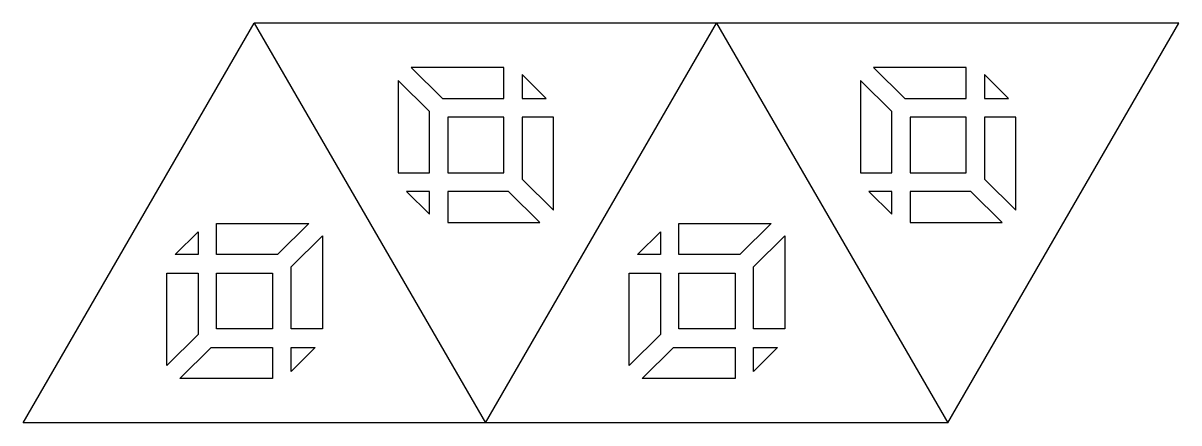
# Model space of a CAD drawing. Extents: x 16 to 725, y 32 to 278.
import ezdxf

# ---------------------------------------------------------------- set-up
doc = ezdxf.new("R2010")
doc.units = 0
doc.layers.add('Layer_1', color=7, linetype='CONTINUOUS')

msp = doc.modelspace()

# ---------------------------------------------------------------- linework, layer by layer
at = {"layer": 'Layer_1', "color": 1}
for points in [[(299.593005, 32.374881), (16.212458, 32.374881), (157.902698, 277.789597), (299.593005, 32.374881)], [(441.325253, 277.789632), (157.944705, 277.789632), (299.634945, 32.374916), (441.325253, 277.789632)], [(583.057533, 32.374878), (299.676985, 32.374878), (441.367225, 277.789594), (583.057533, 32.374878)], [(724.789821, 277.789632), (441.409273, 277.789632), (583.099513, 32.374916), (724.789821, 277.789632)]]:
    msp.add_lwpolyline(points, dxfattribs=at)
at = {"layer": 'Layer_1', "color": 5}
for points in [[(273.278104, 231.422696), (310.934536, 231.422696), (310.934536, 250.592856), (254.041784, 250.592856), (273.278104, 231.422696), (273.278104, 231.422696)], [(556.742672, 231.422696), (594.399104, 231.422696), (594.399104, 250.592856), (537.506352, 250.592856), (556.742672, 231.422696), (556.742672, 231.422696)], [(246.12224, 185.780576), (265.292384, 185.780576), (265.292384, 223.437), (246.12224, 242.540936), (246.12224, 185.780576), (246.12224, 185.780576)], [(322.229256, 231.422696), (336.965336, 231.422696), (322.229256, 246.269096), (322.229256, 231.422696), (322.229256, 231.422696)], [(529.586808, 185.780576), (548.756952, 185.780576), (548.756952, 223.437), (529.586808, 242.540936), (529.586808, 185.780576), (529.586808, 185.780576)], [(605.693824, 231.422696), (620.429904, 231.422696), (605.693824, 246.269096), (605.693824, 231.422696), (605.693824, 231.422696)], [(276.587104, 185.780576), (310.934536, 185.780576), (310.934536, 220.128), (276.587104, 220.128), (276.587104, 185.780576), (276.587104, 185.780576)], [(341.421456, 162.860232), (341.421456, 220.128), (322.229256, 220.128), (322.229256, 182.030376), (341.421456, 162.860232), (341.421456, 162.860232)], [(560.051672, 185.780576), (594.399104, 185.780576), (594.399104, 220.128), (560.051672, 220.128), (560.051672, 185.780576), (560.051672, 185.780576)], [(624.886024, 162.860232), (624.886024, 220.128), (605.693824, 220.128), (605.693824, 182.030376), (624.886024, 162.860232), (624.886024, 162.860232)], [(265.292384, 160.433632), (265.292384, 174.485856), (251.24016, 174.485856), (265.292384, 160.433632), (265.292384, 160.433632)], [(276.587104, 155.293648), (333.0166, 155.293648), (313.802336, 174.485856), (276.587104, 174.485856), (276.587104, 155.293648), (276.587104, 155.293648)], [(548.756952, 160.433632), (548.756952, 174.485856), (534.704728, 174.485856), (548.756952, 160.433632), (548.756952, 160.433632)], [(560.051672, 155.293648), (616.481168, 155.293648), (597.266904, 174.485856), (560.051672, 174.485856), (560.051672, 155.293648), (560.051672, 155.293648)], [(123.560137, 149.730882), (123.560137, 135.678658), (109.507913, 135.678658), (123.560137, 149.730882), (123.560137, 149.730882)], [(134.854857, 154.870866), (191.284353, 154.870866), (172.070089, 135.678658), (134.854857, 135.678658), (134.854857, 154.870866), (134.854857, 154.870866)], [(407.024664, 149.730878), (407.024664, 135.678654), (392.97244, 135.678654), (407.024664, 149.730878), (407.024664, 149.730878)], [(418.319384, 154.870862), (474.74888, 154.870862), (455.534616, 135.678654), (418.319384, 135.678654), (418.319384, 154.870862), (418.319384, 154.870862)], [(199.689209, 147.304282), (199.689209, 90.036514), (180.497009, 90.036514), (180.497009, 128.134138), (199.689209, 147.304282), (199.689209, 147.304282)], [(483.153736, 147.304278), (483.153736, 90.03651), (463.961536, 90.03651), (463.961536, 128.134134), (483.153736, 147.304278), (483.153736, 147.304278)], [(104.389993, 124.383938), (123.560137, 124.383938), (123.560137, 86.727514), (104.389993, 67.623578), (104.389993, 124.383938), (104.389993, 124.383938)], [(134.854857, 124.383938), (169.202289, 124.383938), (169.202289, 90.036514), (134.854857, 90.036514), (134.854857, 124.383938), (134.854857, 124.383938)], [(387.85452, 124.383934), (407.024664, 124.383934), (407.024664, 86.72751), (387.85452, 67.623574), (387.85452, 124.383934), (387.85452, 124.383934)], [(418.319384, 124.383934), (452.666816, 124.383934), (452.666816, 90.03651), (418.319384, 90.03651), (418.319384, 124.383934), (418.319384, 124.383934)], [(131.545857, 78.741818), (169.202289, 78.741818), (169.202289, 59.571658), (112.309537, 59.571658), (131.545857, 78.741818), (131.545857, 78.741818)], [(180.497009, 78.741818), (195.233089, 78.741818), (180.497009, 63.895418), (180.497009, 78.741818), (180.497009, 78.741818)], [(415.010384, 78.741814), (452.666816, 78.741814), (452.666816, 59.571654), (395.774064, 59.571654), (415.010384, 78.741814), (415.010384, 78.741814)], [(463.961536, 78.741814), (478.697616, 78.741814), (463.961536, 63.895414), (463.961536, 78.741814), (463.961536, 78.741814)]]:
    msp.add_lwpolyline(points, dxfattribs=at)

doc.saveas('drawing.dxf')
